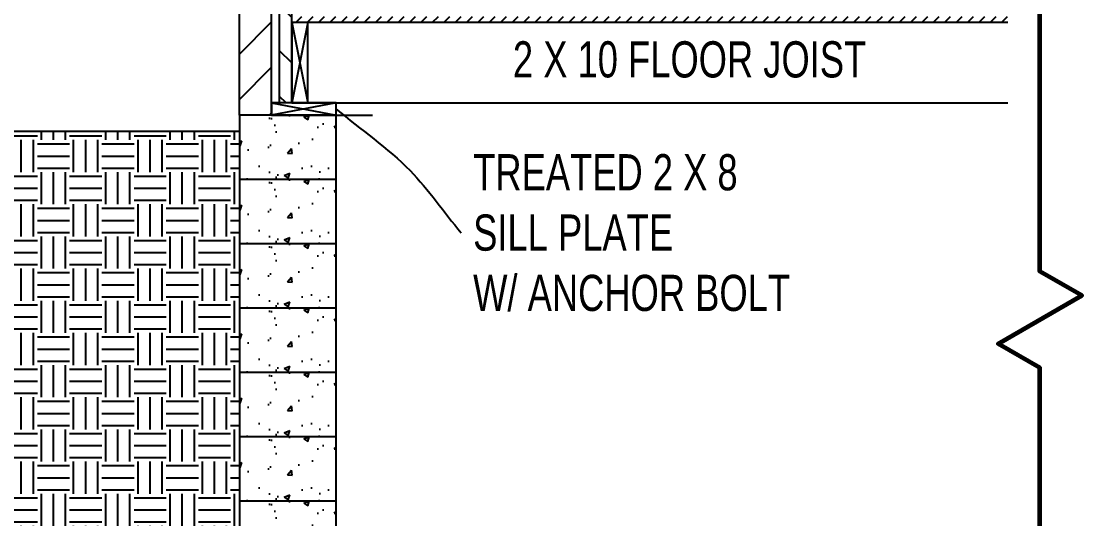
# Model space of a CAD drawing. Header units: inches. Extents: x 43 to 7578, y 1297 to 3809.
# Drawn here: x 5708.6 to 5840.4, y 1701.9 to 1763.8 of the extents above; entities that cross this region are included whole.
import ezdxf

# ---------------------------------------------------------------- set-up
doc = ezdxf.new("R2010")
doc.units = ezdxf.units.IN
doc.header["$LTSCALE"] = 0.5
doc.header["$MEASUREMENT"] = 0
doc.styles.add('Arch-Dim', font='romans.shx', dxfattribs={"width": 0.75})
doc.dimstyles.new('Annotative$7', dxfattribs={"dimscale": 96, "dimtxt": 0.09375, "dimasz": 0.0625, "dimexe": 0.0625, "dimexo": 0.0625, "dimgap": 0.03125, "dimtad": 0, "dimdec": 4, "dimzin": 3, "dimdsep": 46, "dimlunit": 4, "dimtxsty": 'Arch-Dim', "dimblk": 'ARCHTICK', "dimcen": 0.09375, "dimazin": 2, "dimtfac": 0.75, "dimtdec": 4, "dimtix": 1, "dimtmove": 2, "dimatfit": 3, "dimfxl": 1, "dimtolj": 1, "dimtzin": 0, "dimarcsym": 0})

# ---------------------------------------------------------------- blocks, each defined once
blk = doc.blocks.new('_ArchTick')
at = {"color": 0, "linetype": 'ByBlock', "const_width": 0.15}
blk.add_lwpolyline([(-0.5, -0.5), (0.5, 0.5)], dxfattribs=at)

msp = doc.modelspace()

# ---------------------------------------------------------------- hatches: boundary and pattern name
h = msp.add_hatch()
h.set_pattern_fill('ANSI31', color=256, scale=32, angle=90)
h.set_pattern_definition([(135, (1614.5735, -1280.9894), (-2.828427, -2.828427), [])])
h.paths.add_polyline_path([(5742.23137, 1981.61843), (5740.73137, 1980.11843), (5740.73137, 1753.61843), (5742.23137, 1753.61843)])
h = msp.add_hatch()
h.set_pattern_fill('ANSI31', color=256, scale=32)
h.set_pattern_definition([(45, (1614.5735, -1280.9894), (-2.828427, 2.828427), [])])
h.paths.add_polyline_path([(5739.73137, 1975.11843), (5735.73137, 1975.11843), (5735.73137, 1752.11843), (5739.73137, 1752.11843)])
h = msp.add_hatch()
h.set_pattern_fill('ANSI31', color=256, scale=8)
h.set_pattern_definition([(45, (3666.6356, 223.5183), (-0.7071068, 0.7071068), [])])
h.paths.add_polyline_path([(5831.17526, 1764.36843), (5742.23137, 1764.36843), (5742.23137, 1763.61843), (5744.23137, 1763.61843), (5831.17526, 1763.61843)])
h.paths.add_polyline_path([(5831.17526, 1763.61843), (5744.23137, 1763.61843)], flags=17)
h = msp.add_hatch()
h.set_pattern_fill('AR-CONC', color=256)
h.set_pattern_definition([(50, (1614.5735, -1280.9894), (7.172602, -0.6275213), [0.75, -8.25]), (355, (1614.5735, -1280.9894), (-1.387513, 7.521921), [0.6, -6.6]), (100.45144, (1615.171, -1281.042), (5.785088, 6.8944), [0.637402, -7.011421]), (46.1842, (1614.5735, -1278.989), (10.672413, -1.655193), [1.125, -12.375]), (96.63564, (1615.463, -1279.127), (9.34662, 9.741186), [0.956103, -10.517138]), (351.18416, (1614.574, -1278.989), (9.34662, 9.741186), [0.9, -9.9]), (21, (1615.5735, -1279.4894), (5.9690705, -4.026189), [0.75, -8.25]), (326, (1615.5735, -1279.4894), (2.433153, 7.2515), [0.6, -6.6]), (71.45144, (1616.071, -1279.825), (8.402224, 3.2253115), [0.637402, -7.011421]), (37.5, (1614.5735, -1280.9894), (0.1215986, 3.3289385), [0, -6.52, 0, -6.7, 0, -6.625]), (7.5, (1614.5735, -1280.9894), (2.6306954, 3.944117), [0, -3.82, 0, -6.37, 0, -2.525]), (327.5, (1612.3435, -1280.9894), (5.3382244, -0.2255487), [0, -2.5, 0, -7.8, 0, -10.35]), (317.5, (1611.3435, -1280.9894), (5.8318617, 1.00105), [0, -3.25, 0, -5.18, 0, -7.35])])
h.paths.add_polyline_path([(5747.73137, 1752.11843), (5735.73137, 1752.11843), (5735.73137, 1744.11843), (5747.73137, 1744.11843)])
h = msp.add_hatch()
h.set_pattern_fill('EARTH', color=256, scale=16)
h.set_pattern_definition([(0, (3666.6356, 221.5183), (4, 4), [4, -4]), (0, (3666.6356, 223.0183), (4, 4), [4, -4]), (0, (3666.6356, 224.5183), (4, 4), [4, -4]), (90, (3667.1356, 225.0183), (-4, 4), [4, -4]), (90, (3668.6356, 225.0183), (-4, 4), [4, -4]), (90, (3670.1356, 225.0183), (-4, 4), [4, -4])])
h.paths.add_polyline_path([(5735.73137, 1750.11843), (5648.2707, 1750.11843), (5646.89325, 1746.71447), (5646.47186, 1743.23772), (5648.0161, 1742.30493), (5648.32666, 1740.11202), (5648.59932, 1739.60791), (5648.76361, 1739.44371), (5648.76361, 1739.2795), (5648.92792, 1739.2795), (5648.92792, 1739.11529), (5649.09222, 1738.95108), (5649.25652, 1738.62268), (5649.42082, 1738.62268), (5649.58513, 1738.45846), (5649.74942, 1738.45846), (5649.74942, 1738.29426), (5649.91373, 1738.13005), (5650.07803, 1737.80164), (5650.24234, 1737.63743), (5650.24234, 1737.47323), (5650.40665, 1737.30901), (5650.40665, 1735.66695), (5650.57094, 1735.50275), (5650.57094, 1734.5175), (5650.73525, 1734.18909), (5650.73525, 1733.86068), (5650.89955, 1733.53226), (5650.89955, 1732.71123), (5651.06385, 1732.54702), (5651.06385, 1732.0544), (5651.22815, 1731.8902), (5651.22815, 1730.90495), (5651.39246, 1730.74075), (5651.39246, 1730.57655), (5651.55675, 1730.41233), (5651.55675, 1727.2924), (5651.88537, 1726.964), (5651.88537, 1725.65034), (5652.04967, 1725.48614), (5652.04967, 1724.99352), (5652.21398, 1724.6651), (5652.37827, 1724.50089), (5652.37827, 1724.17248), (5652.54258, 1724.00827), (5652.70688, 1723.84407), (5652.70688, 1723.51565), (5652.87118, 1723.35145), (5653.03548, 1723.18724), (5653.03548, 1722.85882), (5653.19979, 1722.53041), (5653.19979, 1722.36621), (5653.36408, 1722.03779), (5653.36408, 1721.87359), (5653.52839, 1721.54517), (5653.6927, 1721.54517), (5653.6927, 1721.38097), (5653.857, 1721.05255), (5654.02131, 1720.88834), (5654.02131, 1720.55994), (5654.1856, 1720.39572), (5654.1856, 1719.7389), (5654.34991, 1719.41049), (5654.34991, 1717.44001), (5654.51421, 1717.27579), (5654.51421, 1717.11159), (5654.67851, 1716.78318), (5654.84281, 1716.61897), (5655.00712, 1716.12636), (5655.17143, 1715.96214), (5655.33572, 1715.79794), (5655.33572, 1715.30532), (5655.50003, 1715.14111), (5655.66433, 1714.97691), (5655.66433, 1714.48428), (5655.82864, 1714.32008), (5655.82864, 1714.11843), (5735.73137, 1714.11843)])
h.paths.add_polyline_path([(5735.73137, 1714.11843), (5655.82864, 1714.11843), (5655.82864, 1713.99166), (5655.99293, 1713.66325), (5655.99293, 1713.49904), (5656.15724, 1713.33484), (5656.15724, 1712.67801), (5656.32154, 1712.51381), (5656.32154, 1712.3496), (5656.48584, 1712.18539), (5656.65015, 1711.85698), (5656.89659, 1711.36436), (5656.97876, 1711.36436), (5657.14305, 1711.20015), (5657.30736, 1710.70753), (5657.47166, 1710.70753), (5657.47166, 1710.54333), (5657.63597, 1710.21491), (5657.80026, 1710.21491), (5657.96457, 1709.8865), (5657.96457, 1709.72229), (5658.12887, 1709.39388), (5658.45748, 1709.22967), (5658.45748, 1709.06546), (5658.62178, 1708.90126), (5658.78609, 1708.73705), (5658.95038, 1708.40863), (5659.11469, 1708.08022), (5659.27899, 1707.91601), (5659.4433, 1707.75181), (5659.60759, 1707.25919), (5659.93621, 1706.93078), (5660.42911, 1706.27395), (5660.59342, 1706.10975), (5660.75771, 1705.94553), (5660.92202, 1705.94553), (5660.92202, 1705.78133), (5661.08632, 1705.61712), (5661.25063, 1705.61712), (5661.25063, 1705.45292), (5661.41492, 1705.45292), (5661.41492, 1705.28871), (5661.74354, 1705.1245), (5661.74354, 1704.9603), (5661.90783, 1704.79608), (5662.07214, 1704.63188), (5662.23644, 1704.63188), (5662.48291, 1704.13926), (5662.56504, 1704.13926), (5662.72935, 1703.81085), (5662.89365, 1703.64664), (5662.89365, 1703.48243), (5663.05796, 1703.31823), (5663.22226, 1702.98982), (5663.38656, 1702.8256), (5663.71516, 1702.6614), (5663.87947, 1702.33299), (5664.04377, 1702.16878), (5664.53668, 1701.67616), (5664.70098, 1701.51195), (5665.02959, 1701.34775), (5665.19389, 1701.01933), (5665.3582, 1700.85513), (5665.52249, 1700.69092), (5665.6868, 1700.52672), (5665.8511, 1700.3625), (5666.01541, 1700.1983), (5666.34401, 1699.86989), (5666.50832, 1699.54147), (5666.67262, 1699.37727), (5667.16553, 1699.04885), (5667.32982, 1698.88465), (5667.82274, 1698.55623), (5668.15134, 1698.22782), (5668.31565, 1698.06362), (5668.64425, 1697.8994), (5668.80855, 1697.57099), (5669.13715, 1697.40679), (5669.46576, 1697.07837), (5669.63007, 1696.74996), (5669.95867, 1696.58575), (5670.12298, 1696.42154), (5670.45158, 1696.25734), (5670.45158, 1696.09314), (5670.61588, 1695.92892), (5670.94448, 1695.76472), (5671.10879, 1695.60051), (5671.4374, 1695.4363), (5671.4374, 1695.2721), (5671.766, 1694.94369), (5671.93031, 1694.94369), (5672.25892, 1694.77947), (5672.42321, 1694.45107), (5672.75181, 1694.28686), (5673.08043, 1693.95844), (5673.40904, 1693.79424), (5673.57333, 1693.63003), (5673.90194, 1693.46582), (5674.06625, 1693.13741), (5674.23054, 1693.13741), (5674.55914, 1692.80899), (5674.88776, 1692.48059), (5675.05206, 1692.31637), (5675.38066, 1691.98796), (5675.54497, 1691.65955), (5675.70927, 1691.49534), (5676.03787, 1691.16693), (5676.36649, 1690.83852), (5676.69509, 1690.67431), (5676.69509, 1690.51011), (5677.0237, 1690.51011), (5677.3523, 1690.34589), (5677.5166, 1690.18169), (5677.8452, 1689.85328), (5678.33811, 1689.52486), (5678.66672, 1689.19645), (5678.99532, 1688.70383), (5679.32393, 1688.53962), (5679.65254, 1688.37541), (5679.81684, 1688.04701), (5680.30975, 1687.88279), (5680.30975, 1687.71859), (5680.47405, 1687.55438), (5680.63836, 1687.55438), (5680.80265, 1687.39018), (5680.96696, 1687.39018), (5681.13126, 1687.22597), (5681.45987, 1686.89756), (5681.78848, 1686.73335), (5682.28138, 1686.40494), (5682.60998, 1686.07653), (5683.1029, 1685.91231), (5683.2672, 1685.5839), (5683.59581, 1685.41969), (5683.92441, 1685.25549), (5684.25302, 1684.92708), (5684.41731, 1684.92708), (5684.58162, 1684.76286), (5684.74593, 1684.59866), (5684.91023, 1684.59866), (5684.91023, 1684.43446), (5685.23883, 1684.27025), (5685.56743, 1683.94183), (5686.06035, 1683.77763), (5686.55326, 1683.1208), (5687.21047, 1682.62818), (5688.19628, 1681.97135), (5688.68919, 1681.80715), (5689.51071, 1681.31453), (5690.00361, 1680.98611), (5690.98942, 1680.4935), (5691.15373, 1680.32928), (5691.31804, 1680.16508), (5691.48234, 1680.16508), (5691.48234, 1680.00088), (5691.64665, 1679.83667), (5691.97525, 1679.83667), (5692.13955, 1679.67246), (5692.79677, 1679.67246), (5693.45398, 1679.34405), (5694.11118, 1679.34405), (5694.11118, 1679.17984), (5694.27548, 1679.17984), (5694.76839, 1679.01563), (5695.26131, 1678.68722), (5695.75421, 1678.68722), (5696.24712, 1678.3588), (5696.74003, 1678.0304), (5697.56154, 1677.86618), (5697.89015, 1677.70198), (5698.21876, 1677.37357), (5698.54736, 1677.37357), (5698.71166, 1677.20936), (5698.87597, 1677.04515), (5699.20457, 1676.88095), (5699.69748, 1676.55253), (5700.19038, 1676.38833), (5700.51899, 1676.05991), (5701.17621, 1675.7315), (5701.66911, 1675.56729), (5701.83342, 1675.23888), (5702.32632, 1675.23888), (5702.32632, 1675.07467), (5702.49063, 1675.07467), (5702.65493, 1674.91047), (5702.98354, 1674.91047), (5703.31214, 1674.74625), (5703.47644, 1674.74625), (5703.96935, 1674.58205), (5704.29796, 1674.25364), (5705.11947, 1673.92522), (5705.28377, 1673.76102), (5705.61237, 1673.59682), (5705.77668, 1673.4326), (5706.10529, 1673.2684), (5706.43389, 1672.93998), (5706.5982, 1672.93998), (5706.76249, 1672.61157), (5707.41972, 1672.44737), (5707.74832, 1672.28315), (5708.56982, 1671.79054), (5709.06274, 1671.62633), (5709.88425, 1671.29792), (5710.87007, 1670.8053), (5711.36298, 1670.47689), (5712.18448, 1670.14847), (5712.5131, 1670.14847), (5712.6774, 1669.98427), (5713.006, 1669.82006), (5713.33461, 1669.82006), (5713.49891, 1669.65585), (5713.99183, 1669.65585), (5714.15612, 1669.49164), (5714.64904, 1669.32744), (5714.97764, 1669.32744), (5715.30624, 1668.99902), (5715.47054, 1668.99902), (5715.96345, 1668.83482), (5716.12776, 1668.67061), (5716.29206, 1668.67061), (5716.62066, 1668.3422), (5716.94927, 1668.3422), (5717.11357, 1668.17799), (5717.27788, 1668.17799), (5717.60649, 1667.84957), (5717.77078, 1667.68537), (5718.09939, 1667.68537), (5718.42799, 1667.52116), (5718.9209, 1667.19275), (5719.08521, 1667.19275), (5719.74242, 1666.86434), (5720.07103, 1666.86434), (5720.23532, 1666.53592), (5720.89254, 1666.37172), (5721.22115, 1666.0433), (5721.71405, 1665.71489), (5722.04265, 1665.55068), (5722.53556, 1665.22227), (5723.02848, 1665.22227), (5723.35708, 1665.05806), (5723.52138, 1664.89386), (5723.84999, 1664.72965), (5724.5072, 1664.72965), (5724.83581, 1664.56544), (5725.32871, 1664.56544), (5725.65732, 1664.40124), (5725.82162, 1664.23703), (5725.98593, 1664.23703), (5726.31453, 1664.07282), (5726.47883, 1664.07282), (5726.64314, 1663.90861), (5726.80743, 1663.74441), (5726.97174, 1663.58021), (5727.30035, 1663.58021), (5727.46465, 1663.41599), (5727.79326, 1663.41599), (5728.28616, 1663.25179), (5728.61476, 1663.08758), (5728.94338, 1663.08758), (5729.27198, 1662.92337), (5729.60059, 1662.75917), (5729.76488, 1662.75917), (5730.2578, 1662.43076), (5730.5864, 1662.26654), (5730.91501, 1662.26654), (5730.91501, 1662.10234), (5731.24361, 1662.10234), (5731.40792, 1661.93814), (5732.06513, 1661.93814), (5732.22944, 1661.77393), (5732.55804, 1661.60972), (5732.72234, 1661.60972), (5733.05094, 1661.44551), (5733.21525, 1661.28131), (5733.37954, 1661.28131), (5733.37954, 1661.1171), (5733.70816, 1661.1171), (5733.70816, 1660.95289), (5734.69397, 1660.95289), (5734.85827, 1660.78869), (5735.73137, 1660.78869)])
h = msp.add_hatch()
h.set_pattern_fill('AR-CONC', color=256)
h.set_pattern_definition([(50, (1614.5735, -1288.9894), (7.172602, -0.6275213), [0.75, -8.25]), (355, (1614.5735, -1288.9894), (-1.387513, 7.521921), [0.6, -6.6]), (100.45144, (1615.171, -1289.042), (5.785088, 6.8944), [0.637402, -7.011421]), (46.1842, (1614.5735, -1286.989), (10.672413, -1.655193), [1.125, -12.375]), (96.63564, (1615.463, -1287.127), (9.34662, 9.741186), [0.956103, -10.517138]), (351.18416, (1614.574, -1286.989), (9.34662, 9.741186), [0.9, -9.9]), (21, (1615.5735, -1287.4894), (5.9690705, -4.026189), [0.75, -8.25]), (326, (1615.5735, -1287.4894), (2.433153, 7.2515), [0.6, -6.6]), (71.45144, (1616.071, -1287.825), (8.402224, 3.2253115), [0.637402, -7.011421]), (37.5, (1614.5735, -1288.9894), (0.1215986, 3.3289385), [0, -6.52, 0, -6.7, 0, -6.625]), (7.5, (1614.5735, -1288.9894), (2.6306954, 3.944117), [0, -3.82, 0, -6.37, 0, -2.525]), (327.5, (1612.3435, -1288.9894), (5.3382244, -0.2255487), [0, -2.5, 0, -7.8, 0, -10.35]), (317.5, (1611.3435, -1288.9894), (5.8318617, 1.00105), [0, -3.25, 0, -5.18, 0, -7.35])])
h.paths.add_polyline_path([(5747.73137, 1744.11843), (5735.73137, 1744.11843), (5735.73137, 1736.11843), (5747.73137, 1736.11843)])
h = msp.add_hatch()
h.set_pattern_fill('AR-CONC', color=256)
h.set_pattern_definition([(50, (1614.5735, -1296.9894), (7.172602, -0.6275213), [0.75, -8.25]), (355, (1614.5735, -1296.9894), (-1.387513, 7.521921), [0.6, -6.6]), (100.45144, (1615.171, -1297.042), (5.785088, 6.8944), [0.637402, -7.011421]), (46.1842, (1614.5735, -1294.989), (10.672413, -1.655193), [1.125, -12.375]), (96.63564, (1615.463, -1295.127), (9.34662, 9.741186), [0.956103, -10.517138]), (351.18416, (1614.574, -1294.989), (9.34662, 9.741186), [0.9, -9.9]), (21, (1615.5735, -1295.4894), (5.9690705, -4.026189), [0.75, -8.25]), (326, (1615.5735, -1295.4894), (2.433153, 7.2515), [0.6, -6.6]), (71.45144, (1616.071, -1295.825), (8.402224, 3.2253115), [0.637402, -7.011421]), (37.5, (1614.5735, -1296.9894), (0.1215986, 3.3289385), [0, -6.52, 0, -6.7, 0, -6.625]), (7.5, (1614.5735, -1296.9894), (2.6306954, 3.944117), [0, -3.82, 0, -6.37, 0, -2.525]), (327.5, (1612.3435, -1296.9894), (5.3382244, -0.2255487), [0, -2.5, 0, -7.8, 0, -10.35]), (317.5, (1611.3435, -1296.9894), (5.8318617, 1.00105), [0, -3.25, 0, -5.18, 0, -7.35])])
h.paths.add_polyline_path([(5747.73137, 1736.11843), (5735.73137, 1736.11843), (5735.73137, 1728.11843), (5747.73137, 1728.11843)])
h = msp.add_hatch()
h.set_pattern_fill('AR-CONC', color=256)
h.set_pattern_definition([(50, (1614.5735, -1304.9894), (7.172602, -0.6275213), [0.75, -8.25]), (355, (1614.5735, -1304.9894), (-1.387513, 7.521921), [0.6, -6.6]), (100.45144, (1615.171, -1305.042), (5.785088, 6.8944), [0.637402, -7.011421]), (46.1842, (1614.5735, -1302.989), (10.672413, -1.655193), [1.125, -12.375]), (96.63564, (1615.463, -1303.127), (9.34662, 9.741186), [0.956103, -10.517138]), (351.18416, (1614.574, -1302.989), (9.34662, 9.741186), [0.9, -9.9]), (21, (1615.5735, -1303.4894), (5.9690705, -4.026189), [0.75, -8.25]), (326, (1615.5735, -1303.4894), (2.433153, 7.2515), [0.6, -6.6]), (71.45144, (1616.071, -1303.825), (8.402224, 3.2253115), [0.637402, -7.011421]), (37.5, (1614.5735, -1304.9894), (0.1215986, 3.3289385), [0, -6.52, 0, -6.7, 0, -6.625]), (7.5, (1614.5735, -1304.9894), (2.6306954, 3.944117), [0, -3.82, 0, -6.37, 0, -2.525]), (327.5, (1612.3435, -1304.9894), (5.3382244, -0.2255487), [0, -2.5, 0, -7.8, 0, -10.35]), (317.5, (1611.3435, -1304.9894), (5.8318617, 1.00105), [0, -3.25, 0, -5.18, 0, -7.35])])
h.paths.add_polyline_path([(5747.73137, 1728.11843), (5735.73137, 1728.11843), (5735.73137, 1720.11843), (5747.73137, 1720.11843)])
h = msp.add_hatch()
h.set_pattern_fill('AR-CONC', color=256)
h.set_pattern_definition([(50, (1614.5735, -1312.9894), (7.172602, -0.6275213), [0.75, -8.25]), (355, (1614.5735, -1312.9894), (-1.387513, 7.521921), [0.6, -6.6]), (100.45144, (1615.171, -1313.042), (5.785088, 6.8944), [0.637402, -7.011421]), (46.1842, (1614.5735, -1310.989), (10.672413, -1.655193), [1.125, -12.375]), (96.63564, (1615.463, -1311.127), (9.34662, 9.741186), [0.956103, -10.517138]), (351.18416, (1614.574, -1310.989), (9.34662, 9.741186), [0.9, -9.9]), (21, (1615.5735, -1311.4894), (5.9690705, -4.026189), [0.75, -8.25]), (326, (1615.5735, -1311.4894), (2.433153, 7.2515), [0.6, -6.6]), (71.45144, (1616.071, -1311.825), (8.402224, 3.2253115), [0.637402, -7.011421]), (37.5, (1614.5735, -1312.9894), (0.1215986, 3.3289385), [0, -6.52, 0, -6.7, 0, -6.625]), (7.5, (1614.5735, -1312.9894), (2.6306954, 3.944117), [0, -3.82, 0, -6.37, 0, -2.525]), (327.5, (1612.3435, -1312.9894), (5.3382244, -0.2255487), [0, -2.5, 0, -7.8, 0, -10.35]), (317.5, (1611.3435, -1312.9894), (5.8318617, 1.00105), [0, -3.25, 0, -5.18, 0, -7.35])])
h.paths.add_polyline_path([(5747.73137, 1720.11843), (5735.73137, 1720.11843), (5735.73137, 1712.11843), (5747.73137, 1712.11843)])
h = msp.add_hatch()
h.set_pattern_fill('AR-CONC', color=256)
h.set_pattern_definition([(50, (1614.5735, -1320.9894), (7.172602, -0.6275213), [0.75, -8.25]), (355, (1614.5735, -1320.9894), (-1.387513, 7.521921), [0.6, -6.6]), (100.45144, (1615.171, -1321.042), (5.785088, 6.8944), [0.637402, -7.011421]), (46.1842, (1614.5735, -1318.989), (10.672413, -1.655193), [1.125, -12.375]), (96.63564, (1615.463, -1319.127), (9.34662, 9.741186), [0.956103, -10.517138]), (351.18416, (1614.574, -1318.989), (9.34662, 9.741186), [0.9, -9.9]), (21, (1615.5735, -1319.4894), (5.9690705, -4.026189), [0.75, -8.25]), (326, (1615.5735, -1319.4894), (2.433153, 7.2515), [0.6, -6.6]), (71.45144, (1616.071, -1319.825), (8.402224, 3.2253115), [0.637402, -7.011421]), (37.5, (1614.5735, -1320.9894), (0.1215986, 3.3289385), [0, -6.52, 0, -6.7, 0, -6.625]), (7.5, (1614.5735, -1320.9894), (2.6306954, 3.944117), [0, -3.82, 0, -6.37, 0, -2.525]), (327.5, (1612.3435, -1320.9894), (5.3382244, -0.2255487), [0, -2.5, 0, -7.8, 0, -10.35]), (317.5, (1611.3435, -1320.9894), (5.8318617, 1.00105), [0, -3.25, 0, -5.18, 0, -7.35])])
h.paths.add_polyline_path([(5747.73137, 1712.11843), (5735.73137, 1712.11843), (5735.73137, 1704.11843), (5747.73137, 1704.11843)])
h = msp.add_hatch()
h.set_pattern_fill('AR-CONC', color=256)
h.set_pattern_definition([(50, (1614.5735, -1328.9894), (7.172602, -0.6275213), [0.75, -8.25]), (355, (1614.5735, -1328.9894), (-1.387513, 7.521921), [0.6, -6.6]), (100.45144, (1615.171, -1329.042), (5.785088, 6.8944), [0.637402, -7.011421]), (46.1842, (1614.5735, -1326.989), (10.672413, -1.655193), [1.125, -12.375]), (96.63564, (1615.463, -1327.127), (9.34662, 9.741186), [0.956103, -10.517138]), (351.18416, (1614.574, -1326.989), (9.34662, 9.741186), [0.9, -9.9]), (21, (1615.5735, -1327.4894), (5.9690705, -4.026189), [0.75, -8.25]), (326, (1615.5735, -1327.4894), (2.433153, 7.2515), [0.6, -6.6]), (71.45144, (1616.071, -1327.825), (8.402224, 3.2253115), [0.637402, -7.011421]), (37.5, (1614.5735, -1328.9894), (0.1215986, 3.3289385), [0, -6.52, 0, -6.7, 0, -6.625]), (7.5, (1614.5735, -1328.9894), (2.6306954, 3.944117), [0, -3.82, 0, -6.37, 0, -2.525]), (327.5, (1612.3435, -1328.9894), (5.3382244, -0.2255487), [0, -2.5, 0, -7.8, 0, -10.35]), (317.5, (1611.3435, -1328.9894), (5.8318617, 1.00105), [0, -3.25, 0, -5.18, 0, -7.35])])
h.paths.add_polyline_path([(5747.73137, 1704.11843), (5735.73137, 1704.11843), (5735.73137, 1696.11843), (5747.73137, 1696.11843)])

# ---------------------------------------------------------------- linework, layer by layer
for p, q in [((5742.23137, 1753.61843), (5742.23137, 1981.11843)), ((5740.73137, 1753.61843), (5740.73137, 1980.11843)), ((5735.73137, 1752.11843), (5735.73137, 1975.11843)), ((5739.73137, 1752.11843), (5739.73137, 1975.11843)), ((5742.23137, 1763.61843), (5744.23137, 1753.61843)), ((5744.23137, 1763.61843), (5742.23137, 1753.61843)), ((5831.17526, 1763.61843), (5744.23137, 1763.61843)), ((5739.73137, 1753.61843), (5747.73137, 1752.11843)), ((5747.73137, 1753.61843), (5739.73137, 1752.11843)), ((5744.23137, 1753.61843), (5831.17526, 1753.61843)), ((5735.73137, 1752.11843), (5735.73137, 1640.11843)), ((5747.73137, 1752.11843), (5735.73137, 1752.11843)), ((5747.73137, 1640.11843), (5747.73137, 1752.11843)), ((5747.73137, 1752.11843), (5752.25593, 1752.11843)), ((5648.2707, 1750.11843), (5735.73137, 1750.11843)), ((5648.2707, 1750.11843), (5735.73137, 1750.11843)), ((5747.73137, 1744.11843), (5735.73137, 1744.11843)), ((5747.73137, 1736.11843), (5735.73137, 1736.11843)), ((5747.73137, 1728.11843), (5735.73137, 1728.11843)), ((5747.73137, 1720.11843), (5735.73137, 1720.11843)), ((5747.73137, 1712.11843), (5735.73137, 1712.11843)), ((5747.73137, 1704.11843), (5735.73137, 1704.11843))]:
    msp.add_line(p, q)
at = {"lineweight": 60}
msp.add_lwpolyline([(5835.17526, 1625.11354), (5835.17526, 1660.68364), (5829.9791, 1663.68364), (5840.37141, 1669.68364), (5835.17526, 1672.68364), (5835.17526, 1696.68364), (5835.17526, 1720.68364), (5829.9791, 1723.68364), (5840.37141, 1729.68364), (5835.17526, 1732.68364), (5835.17526, 1756.68364), (5835.17526, 1780.68364)], dxfattribs=at)
for points in [[(5744.23137, 1763.61843), (5742.23137, 1763.61843), (5742.23137, 1753.61843), (5744.23137, 1753.61843)], [(5739.73137, 1752.11843), (5747.73137, 1752.11843), (5747.73137, 1753.61843), (5739.73137, 1753.61843)]]:
    msp.add_lwpolyline(points, close=True)

# ---------------------------------------------------------------- texts
at = {"insert": (5769.70452, 1759.0115), "char_height": 4.5, "attachment_point": 4, "style": 'Arch-Dim'}
msp.add_mtext_dynamic_manual_height_columns('{\\fCityBlueprint|b0|i0|c2|p2;2 X 10 FLOOR JOIST}', width=72.3310724, gutter_width=22.5, heights=[0], dxfattribs=at)
at = {"insert": (5764.76693, 1737.47206), "char_height": 4.5, "attachment_point": 4, "style": 'Arch-Dim'}
msp.add_mtext('\\A1;{\\fCityBlueprint|b0|i0|c2|p2;TREATED 2 X 8\\PSILL PLATE\\PW/ ANCHOR BOLT}', dxfattribs=at)

# ---------------------------------------------------------------- leaders
at = {"path_type": 1, "annotation_type": 0, "has_hookline": 1, "hookline_direction": 0, "text_width": 31.33328}
msp.add_leader([(5747.73137, 1752.86843), (5756.92855, 1745.20413), (5763.26693, 1737.47206)], dimstyle='Annotative$7', override={"dimscale": 0}, dxfattribs=at)

doc.saveas('drawing.dxf')
